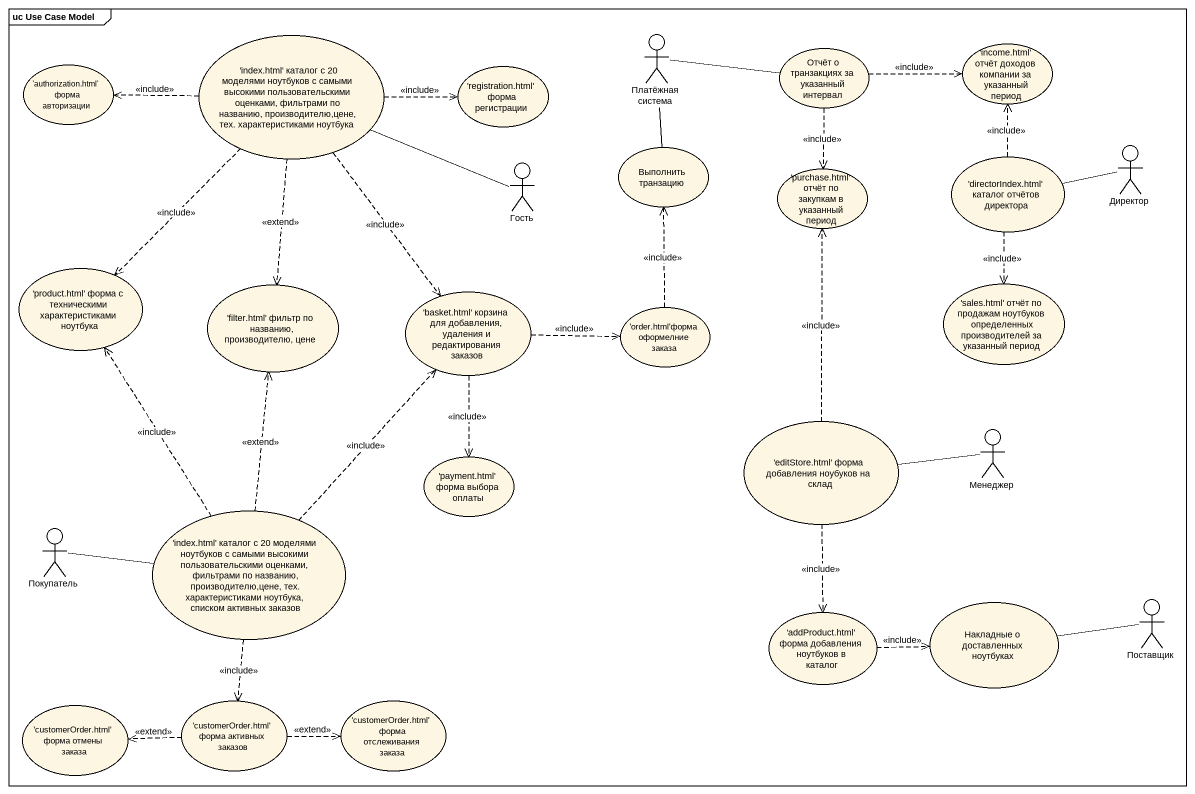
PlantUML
@startuml
mainframe uc Use Case Model
usecase "'index.html' каталог с 20 моделями ноутбуков c самыми высокими пользовательскими оценками, фильтрами по названию, производителю,цене, тех. характеристиками ноутбука" as index_html_каталог_с_20
actor "Платёжная система" as Платёжная_система
usecase "'authorization.html' форма авторизации" as authorization_html_форма
usecase "'registration.html' форма регистрации" as registration_html_форма
usecase "Отчёт о транзакциях за указанный интервал" as Отчёт_о_транзакциях_за
usecase "'income.html' отчёт доходов компании за указанный период" as income_html_отчёт_доходов
usecase "Выполнить транзацию" as Выполнить_транзацию
actor Директор
actor Гость
usecase "'purchase.html' отчёт по закупкам в указанный период" as purchase_html_отчёт_по
usecase "'directorIndex.html' каталог отчётов директора" as directorIndex_html_каталог
usecase "'product.html' форма с техническими характеристиками ноутбука" as product_html_форма_с
usecase "'filter.html' фильтр по названию, производителю, цене" as filter_html_фильтр_по
usecase "'basket.html' корзина для добавления, удаления и редактирования заказов" as basket_html_корзина_для
usecase "'order.html'форма оформелние заказа" as order_html_форма_оформелние
usecase "'sales.html' отчёт по продажам ноутбуков определенных производителей за указанный период" as sales_html_отчёт_по
usecase "'editStore.html' форма добавления ноубуков на склад" as editStore_html_форма
usecase "'payment.html' форма выбора оплаты" as payment_html_форма_выбора
actor Менеджер
actor Покупатель
usecase "'index.html' каталог с 20 моделями ноутбуков c самыми высокими пользовательскими оценками, фильтрами по названию, производителю,цене, тех. характеристиками ноутбука, списком активных заказов" as index_html_каталог_с_20_2
usecase "'addProduct.html' форма добавления ноутбуков в каталог" as addProduct_html_форма
usecase "Накладные о доставленных ноутбуках" as Накладные_о_доставленных
actor Поставщик
usecase "'customerOrder.html' форма отмены заказа" as customerOrder_html_форма
usecase "'customerOrder.html' форма активных заказов" as customerOrder_html_форма_2
usecase "'сustomerOrder.html' форма отслеживания заказа" as сustomerOrder_html_форма
index_html_каталог_с_20 .left.> authorization_html_форма : <<include>>
index_html_каталог_с_20 .right.> registration_html_форма : <<include>>
index_html_каталог_с_20 -right- Гость
index_html_каталог_с_20 ..> product_html_форма_с : <<include>>
index_html_каталог_с_20 ..> filter_html_фильтр_по : <<extend>>
index_html_каталог_с_20 ..> basket_html_корзина_для : <<include>>
Платёжная_система -right- Отчёт_о_транзакциях_за
Платёжная_система -- Выполнить_транзацию
Отчёт_о_транзакциях_за .right.> income_html_отчёт_доходов : <<include>>
Отчёт_о_транзакциях_за ..> purchase_html_отчёт_по : <<include>>
directorIndex_html_каталог .up.> income_html_отчёт_доходов : <<include>>
directorIndex_html_каталог -right- Директор
directorIndex_html_каталог ..> sales_html_отчёт_по : <<include>>
basket_html_корзина_для .right.> order_html_форма_оформелние : <<include>>
basket_html_корзина_для ..> payment_html_форма_выбора : <<include>>
order_html_форма_оформелние .up.> Выполнить_транзацию : <<include>>
editStore_html_форма .up.> purchase_html_отчёт_по : <<include>>
editStore_html_форма -right- Менеджер
editStore_html_форма ..> addProduct_html_форма : <<include>>
index_html_каталог_с_20_2 .up.> product_html_форма_с : <<include>>
index_html_каталог_с_20_2 .up.> filter_html_фильтр_по : <<extend>>
index_html_каталог_с_20_2 .up.> basket_html_корзина_для : <<include>>
index_html_каталог_с_20_2 -left- Покупатель
index_html_каталог_с_20_2 ..> customerOrder_html_форма_2 : <<include>>
addProduct_html_форма .right.> Накладные_о_доставленных : <<include>>
Поставщик -left- Накладные_о_доставленных
customerOrder_html_форма_2 .left.> customerOrder_html_форма : <<extend>>
customerOrder_html_форма_2 .right.> сustomerOrder_html_форма : <<extend>>
@enduml
